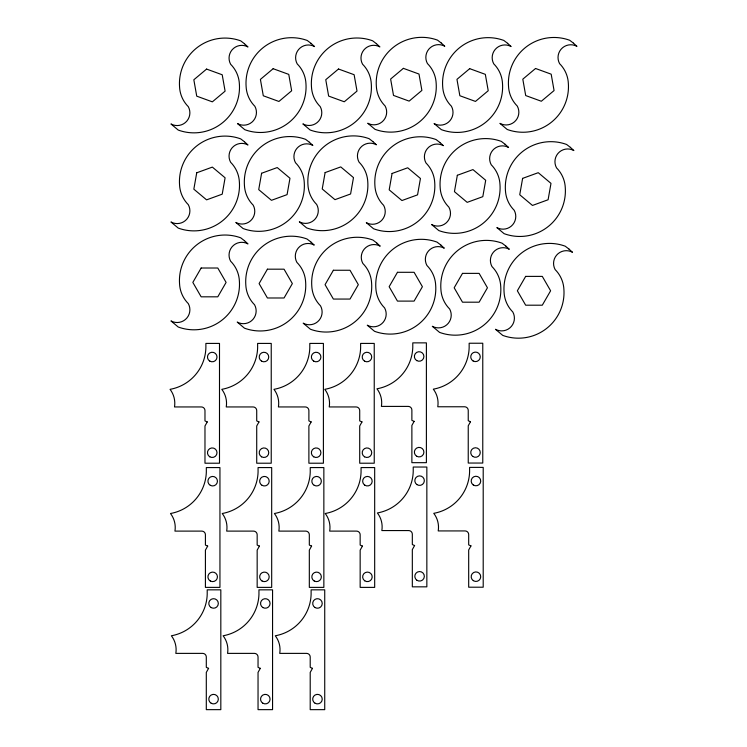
<?xml version="1.0" encoding="UTF-8"?>
<svg xmlns="http://www.w3.org/2000/svg" width="747" height="747" viewBox="0 0 747 747"><rect width="100%" height="100%" fill="white"/><g stroke="black" fill="none" stroke-linecap="round" stroke-linejoin="round"><path stroke-width="1.12" d="M196.732 172.79L193.837 189.178L206.583 199.86L222.214 194.173L225.099 177.795L212.353 167.104L196.732 172.79M261.609 173.248L258.714 189.626L271.46 200.317L287.081 194.631L289.976 178.253L277.23 167.561L261.609 173.248M325.113 172.594L322.228 188.972L334.973 199.664L350.595 193.977L353.49 177.599L340.744 166.908L325.113 172.594M392.072 173.472L389.187 189.85L401.933 200.541L417.554 194.855L420.449 178.477L407.703 167.786L392.072 173.472M457.332 175.284L454.437 191.662L467.183 202.353L482.814 196.666L485.699 180.288L472.954 169.597L457.332 175.284M522.62 178.374L519.735 194.752L532.471 205.444L548.102 199.757L550.987 183.379L538.251 172.688L522.62 178.374M207.246 421.924L204.977 425.977L204.977 463.215L219.497 463.215L219.497 343.415L205.883 343.415L205.883 347.953A43.475 43.475 0 0 1 170.055 389.336A22.933 22.933 0 0 1 174.509 406.947L201.345 406.947A3.632 3.632 0 0 1 204.977 410.579L204.977 420.925L207.246 421.924M258.985 421.924L256.716 425.977L256.716 463.215L271.236 463.215L271.236 343.415L257.622 343.415L257.622 347.953A43.475 43.475 0 0 1 221.794 389.336A22.933 22.933 0 0 1 226.248 406.947L253.084 406.947A3.632 3.632 0 0 1 256.716 410.579L256.716 420.925L258.985 421.924M207.685 546.085L205.416 550.137L205.416 587.385L219.945 587.385L219.945 467.575L206.331 467.575L206.331 472.113A43.475 43.475 0 0 1 170.493 513.506A22.933 22.933 0 0 1 174.947 531.108L201.793 531.108A3.632 3.632 0 0 1 205.416 534.74L205.416 545.086L207.685 546.085M311.154 421.924L308.885 425.977L308.885 463.215L323.404 463.215L323.404 343.415L309.79 343.415L309.79 347.953A43.475 43.475 0 0 1 273.962 389.336A22.933 22.933 0 0 1 278.416 406.947L305.252 406.947A3.632 3.632 0 0 1 308.885 410.579L308.885 420.925L311.154 421.924M259.433 546.085L257.164 550.137L257.164 587.385L271.684 587.385L271.684 467.575L258.07 467.575L258.07 472.113A43.475 43.475 0 0 1 222.242 513.506A22.933 22.933 0 0 1 226.686 531.108L253.532 531.108A3.632 3.632 0 0 1 257.164 534.74L257.164 545.086L259.433 546.085M208.572 668.35L206.303 672.412L206.303 709.65L220.823 709.65L220.823 589.841L207.208 589.841L207.208 594.379A43.475 43.475 0 0 1 171.38 635.772A22.933 22.933 0 0 1 175.834 653.382L202.67 653.382A3.632 3.632 0 0 1 206.303 657.005L206.303 667.351L208.572 668.35M361.978 421.924L359.709 425.977L359.709 463.215L374.238 463.215L374.238 343.415L360.624 343.415L360.624 347.953A43.475 43.475 0 0 1 324.786 389.336A22.933 22.933 0 0 1 329.24 406.947L356.086 406.947A3.632 3.632 0 0 1 359.709 410.579L359.709 420.925L361.978 421.924M311.592 546.085L309.323 550.137L309.323 587.385L323.853 587.385L323.853 467.575L310.238 467.575L310.238 472.113A43.475 43.475 0 0 1 274.41 513.506A22.933 22.933 0 0 1 278.855 531.108L305.7 531.108A3.632 3.632 0 0 1 309.323 534.74L309.323 545.086L311.592 546.085M260.311 668.35L258.042 672.412L258.042 709.65L272.562 709.65L272.562 589.841L258.948 589.841L258.948 594.379A43.475 43.475 0 0 1 223.12 635.772A22.933 22.933 0 0 1 227.574 653.382L254.41 653.382A3.632 3.632 0 0 1 258.042 657.005L258.042 667.351L260.311 668.35M414.146 421.373L411.877 425.435L411.877 462.673L426.397 462.673L426.397 342.864L412.783 342.864L412.783 347.402A43.475 43.475 0 0 1 376.955 388.795A22.933 22.933 0 0 1 381.409 406.405L408.245 406.405A3.632 3.632 0 0 1 411.877 410.028L411.877 420.374L414.146 421.373M362.426 546.085L360.157 550.137L360.157 587.385L374.677 587.385L374.677 467.575L361.062 467.575L361.062 472.113A43.475 43.475 0 0 1 325.234 513.506A22.933 22.933 0 0 1 329.688 531.108L356.524 531.108A3.632 3.632 0 0 1 360.157 534.74L360.157 545.086L362.426 546.085M312.479 668.35L310.21 672.412L310.21 709.65L324.73 709.65L324.73 589.841L311.116 589.841L311.116 594.379A43.475 43.475 0 0 1 275.288 635.772A22.933 22.933 0 0 1 279.742 653.382L306.578 653.382A3.632 3.632 0 0 1 310.21 657.005L310.21 667.351L312.479 668.35M470.507 421.747L468.238 425.799L468.238 463.047L482.767 463.047L482.767 343.237L469.153 343.237L469.153 347.775A43.475 43.475 0 0 1 433.316 389.168A22.933 22.933 0 0 1 437.77 406.77L464.615 406.77A3.632 3.632 0 0 1 468.238 410.402L468.238 420.748L470.507 421.747M414.594 545.543L412.325 549.596L412.325 586.834L426.845 586.834L426.845 467.034L413.231 467.034L413.231 471.572A43.475 43.475 0 0 1 377.403 512.956A22.933 22.933 0 0 1 381.848 530.566L408.693 530.566A3.632 3.632 0 0 1 412.325 534.198L412.325 544.544L414.594 545.543M470.955 545.908L468.686 549.969L468.686 587.207L483.206 587.207L483.206 467.398L469.592 467.398L469.592 471.936A43.475 43.475 0 0 1 433.764 513.329A22.933 22.933 0 0 1 438.218 530.93L465.054 530.93A3.632 3.632 0 0 1 468.686 534.563L468.686 544.908L470.955 545.908M201.148 268.014L192.838 282.413L201.148 296.82L217.788 296.82L226.098 282.413L217.788 268.014L201.148 268.014M267.417 269.181L259.097 283.58L267.417 297.988L284.047 297.988L292.357 283.58L284.047 269.181L267.417 269.181M333.377 270.255L325.066 284.663L333.377 299.061L350.016 299.061L358.327 284.663L350.016 270.255L333.377 270.255M397.46 272.3L389.14 286.699L397.46 301.106L414.09 301.106L422.4 286.699L414.09 272.3L397.46 272.3M462.496 273.374L454.176 287.782L462.496 302.19L479.126 302.19L487.446 287.782L479.126 273.374L462.496 273.374M525.664 276.39L517.354 290.788L525.664 305.196L542.294 305.196L550.614 290.788L542.294 276.39L525.664 276.39M206.583 69.079L193.837 79.77L196.732 96.158L212.353 101.844L225.099 91.153L222.214 74.775L206.583 69.079M273.141 68.705L260.404 79.397L263.289 95.775L278.92 101.461L291.657 90.77L288.772 74.392L273.141 68.705M338.494 69.013L325.757 79.705L328.643 96.083L344.274 101.779L357.01 91.087L354.125 74.709L338.494 69.013M403.371 68.35L390.625 79.042L393.51 95.42L409.141 101.116L421.887 90.424L418.992 74.037L403.371 68.35M469.704 68.659L456.959 79.35L459.853 95.737L475.475 101.424L488.221 90.732L485.335 74.355L469.704 68.659M535.552 68.481L522.807 79.173L525.701 95.56L541.323 101.247L554.069 90.555L551.183 74.177L535.552 68.481M573.444 43.149L569.681 40.263A45.576 45.576 0 0 0 508.52 86.241A29.955 29.955 0 0 0 517.26 106.046A12.746 12.746 0 0 1 499.93 123.367L507.194 129.464A45.576 45.576 0 0 0 568.355 83.487A29.955 29.955 0 0 0 559.615 63.682A12.746 12.746 0 0 1 576.945 46.361L573.444 43.149M507.605 43.326L503.833 40.441A45.576 45.576 0 0 0 442.672 86.419A29.955 29.955 0 0 0 451.412 106.223A12.746 12.746 0 0 1 434.082 123.554L441.346 129.642A45.576 45.576 0 0 0 502.507 83.664A29.955 29.955 0 0 0 493.767 63.859A12.746 12.746 0 0 1 511.097 46.538L507.605 43.326M441.262 43.018L437.499 40.133A45.576 45.576 0 0 0 376.339 86.11A29.955 29.955 0 0 0 385.078 105.915A12.746 12.746 0 0 1 367.748 123.236L375.013 129.334A45.576 45.576 0 0 0 436.173 83.356A29.955 29.955 0 0 0 427.433 63.551A12.746 12.746 0 0 1 444.764 46.23L441.262 43.018M570.372 147.355L566.609 144.47A45.576 45.576 0 0 0 505.439 190.448A29.955 29.955 0 0 0 514.179 210.243A12.746 12.746 0 0 1 496.858 227.574L504.113 233.671A45.576 45.576 0 0 0 565.283 187.693A29.955 29.955 0 0 0 556.543 167.888A12.746 12.746 0 0 1 573.873 150.558L570.372 147.355M376.395 43.681L372.632 40.796A45.576 45.576 0 0 0 311.462 86.773A29.955 29.955 0 0 0 320.202 106.578A12.746 12.746 0 0 1 302.88 123.899L310.136 129.997A45.576 45.576 0 0 0 371.306 84.019A29.955 29.955 0 0 0 362.566 64.214A12.746 12.746 0 0 1 379.887 46.893L376.395 43.681M505.075 144.264L501.312 141.379A45.576 45.576 0 0 0 440.151 187.357A29.955 29.955 0 0 0 448.891 207.152A12.746 12.746 0 0 1 431.561 224.483L438.825 230.58A45.576 45.576 0 0 0 499.986 184.602A29.955 29.955 0 0 0 491.246 164.798A12.746 12.746 0 0 1 508.576 147.467L505.075 144.264M311.041 43.373L307.278 40.487A45.576 45.576 0 0 0 246.108 86.456A29.955 29.955 0 0 0 254.848 106.261A12.746 12.746 0 0 1 237.527 123.591L244.783 129.689A45.576 45.576 0 0 0 305.953 83.711A29.955 29.955 0 0 0 297.213 63.906A12.746 12.746 0 0 1 314.543 46.575L311.041 43.373M439.824 142.453L436.061 139.558A45.576 45.576 0 0 0 374.901 185.536A29.955 29.955 0 0 0 383.641 205.341A12.746 12.746 0 0 1 366.31 222.671L373.575 228.769A45.576 45.576 0 0 0 434.735 182.791A29.955 29.955 0 0 0 425.995 162.986A12.746 12.746 0 0 1 443.326 145.656L439.824 142.453M568.99 249.078L565.227 246.193A45.576 45.576 0 0 0 504.066 292.17A29.955 29.955 0 0 0 512.806 311.966A12.746 12.746 0 0 1 495.476 329.296L502.74 335.394A45.576 45.576 0 0 0 563.901 289.416A29.955 29.955 0 0 0 555.161 269.611A12.746 12.746 0 0 1 572.491 252.281L568.99 249.078M372.865 141.575L369.102 138.681A45.576 45.576 0 0 0 307.941 184.658A29.955 29.955 0 0 0 316.681 204.463A12.746 12.746 0 0 1 299.351 221.794L306.615 227.882A45.576 45.576 0 0 0 367.776 181.904A29.955 29.955 0 0 0 359.036 162.108A12.746 12.746 0 0 1 376.367 144.778L372.865 141.575M244.474 43.746L240.711 40.861A45.576 45.576 0 0 0 179.551 86.839A29.955 29.955 0 0 0 188.291 106.644A12.746 12.746 0 0 1 170.96 123.965L178.225 130.062A45.576 45.576 0 0 0 239.385 84.084A29.955 29.955 0 0 0 230.646 64.279A12.746 12.746 0 0 1 247.976 46.958L244.474 43.746M505.822 246.071L502.059 243.177A45.576 45.576 0 0 0 440.889 289.154A29.955 29.955 0 0 0 449.629 308.959A12.746 12.746 0 0 1 432.308 326.29L439.563 332.387A45.576 45.576 0 0 0 500.733 286.409A29.955 29.955 0 0 0 491.993 266.604A12.746 12.746 0 0 1 509.314 249.274L505.822 246.071M309.351 142.229L305.588 139.344A45.576 45.576 0 0 0 244.428 185.312A29.955 29.955 0 0 0 253.168 205.117A12.746 12.746 0 0 1 235.837 222.447L243.102 228.545A45.576 45.576 0 0 0 304.262 182.567A29.955 29.955 0 0 0 295.523 162.762A12.746 12.746 0 0 1 312.853 145.432L309.351 142.229M440.786 244.988L437.014 242.103A45.576 45.576 0 0 0 375.853 288.081A29.955 29.955 0 0 0 384.593 307.885A12.746 12.746 0 0 1 367.263 325.206L374.527 331.304A45.576 45.576 0 0 0 435.688 285.326A29.955 29.955 0 0 0 426.948 265.521A12.746 12.746 0 0 1 444.278 248.2L440.786 244.988M376.703 242.952L372.94 240.058A45.576 45.576 0 0 0 311.779 286.036A29.955 29.955 0 0 0 320.519 305.84A12.746 12.746 0 0 1 303.189 323.171L310.453 329.259A45.576 45.576 0 0 0 371.614 283.281A29.955 29.955 0 0 0 362.874 263.486A12.746 12.746 0 0 1 380.204 246.155L376.703 242.952M244.474 141.771L240.711 138.886A45.576 45.576 0 0 0 179.551 184.864A29.955 29.955 0 0 0 188.291 204.659A12.746 12.746 0 0 1 170.96 221.99L178.225 228.087A45.576 45.576 0 0 0 239.385 182.109A29.955 29.955 0 0 0 230.646 162.304A12.746 12.746 0 0 1 247.976 144.974L244.474 141.771M310.733 241.869L306.97 238.984A45.576 45.576 0 0 0 245.81 284.962A29.955 29.955 0 0 0 254.55 304.757A12.746 12.746 0 0 1 237.219 322.088L244.484 328.185A45.576 45.576 0 0 0 305.644 282.207A29.955 29.955 0 0 0 296.904 262.402A12.746 12.746 0 0 1 314.235 245.072L310.733 241.869M244.474 240.702L240.711 237.817A45.576 45.576 0 0 0 179.551 283.795A29.955 29.955 0 0 0 188.291 303.59A12.746 12.746 0 0 1 170.96 320.921L178.225 327.018A45.576 45.576 0 0 0 239.385 281.04A29.955 29.955 0 0 0 230.646 261.235A12.746 12.746 0 0 1 247.976 243.905L244.474 240.702M315.085 607.582A4.762 4.762 0 0 0 322.237 603.455A4.762 4.762 0 0 0 315.085 599.327A4.762 4.762 0 0 0 315.085 607.582M315.085 703.254A4.762 4.762 0 0 0 322.237 699.127A4.762 4.762 0 0 0 315.085 694.999A4.762 4.762 0 0 0 315.085 703.254M262.925 607.582A4.762 4.762 0 0 0 270.069 603.455A4.762 4.762 0 0 0 262.925 599.327A4.762 4.762 0 0 0 262.925 607.582M262.925 703.254A4.762 4.762 0 0 0 270.069 699.127A4.762 4.762 0 0 0 262.925 694.999A4.762 4.762 0 0 0 262.925 703.254M211.177 607.582A4.762 4.762 0 0 0 218.329 603.455A4.762 4.762 0 0 0 211.177 599.327A4.762 4.762 0 0 0 211.177 607.582M211.177 703.254A4.762 4.762 0 0 0 218.329 699.127A4.762 4.762 0 0 0 211.177 694.999A4.762 4.762 0 0 0 211.177 703.254M473.299 484.98A4.762 4.762 0 0 0 480.704 481.329A4.762 4.762 0 0 0 473.841 476.745A4.762 4.762 0 0 0 473.299 484.98M473.299 580.643A4.762 4.762 0 0 0 480.704 577.001A4.762 4.762 0 0 0 473.841 572.407A4.762 4.762 0 0 0 473.299 580.643M262.038 485.317A4.762 4.762 0 0 0 269.191 481.189A4.762 4.762 0 0 0 262.038 477.062A4.762 4.762 0 0 0 262.038 485.317M262.038 580.989A4.762 4.762 0 0 0 269.191 576.861A4.762 4.762 0 0 0 262.038 572.734A4.762 4.762 0 0 0 262.038 580.989M364.769 485.148A4.762 4.762 0 0 0 372.174 481.498A4.762 4.762 0 0 0 365.311 476.913A4.762 4.762 0 0 0 364.769 485.148M364.769 580.821A4.762 4.762 0 0 0 372.174 577.17A4.762 4.762 0 0 0 365.311 572.585A4.762 4.762 0 0 0 364.769 580.821M416.938 484.607A4.762 4.762 0 0 0 424.333 480.956A4.762 4.762 0 0 0 417.47 476.371A4.762 4.762 0 0 0 416.938 484.607M416.938 580.279A4.762 4.762 0 0 0 424.333 576.628A4.762 4.762 0 0 0 417.47 572.043A4.762 4.762 0 0 0 416.938 580.279M314.207 485.317A4.762 4.762 0 0 0 321.35 481.189A4.762 4.762 0 0 0 314.207 477.062A4.762 4.762 0 0 0 314.207 485.317M314.207 580.989A4.762 4.762 0 0 0 321.35 576.861A4.762 4.762 0 0 0 314.207 572.734A4.762 4.762 0 0 0 314.207 580.989M210.299 485.317A4.762 4.762 0 0 0 217.442 481.189A4.762 4.762 0 0 0 210.299 477.062A4.762 4.762 0 0 0 210.299 485.317M210.299 580.989A4.762 4.762 0 0 0 217.442 576.861A4.762 4.762 0 0 0 210.299 572.734A4.762 4.762 0 0 0 210.299 580.989M473.122 360.978A4.762 4.762 0 0 0 480.265 356.851A4.762 4.762 0 0 0 473.122 352.724A4.762 4.762 0 0 0 473.122 360.978M472.86 456.482A4.762 4.762 0 0 0 480.256 452.831A4.762 4.762 0 0 0 473.393 448.247A4.762 4.762 0 0 0 472.86 456.482M416.761 360.605A4.762 4.762 0 0 0 423.904 356.478A4.762 4.762 0 0 0 416.761 352.351A4.762 4.762 0 0 0 416.761 360.605M416.761 456.277A4.762 4.762 0 0 0 423.904 452.15A4.762 4.762 0 0 0 416.761 448.023A4.762 4.762 0 0 0 416.761 456.277M364.592 361.156A4.762 4.762 0 0 0 371.735 357.029A4.762 4.762 0 0 0 364.592 352.901A4.762 4.762 0 0 0 364.592 361.156M364.592 456.828A4.762 4.762 0 0 0 371.735 452.701A4.762 4.762 0 0 0 364.592 448.573A4.762 4.762 0 0 0 364.592 456.828M313.759 361.156A4.762 4.762 0 0 0 320.911 357.029A4.762 4.762 0 0 0 313.759 352.901A4.762 4.762 0 0 0 313.759 361.156M313.759 456.828A4.762 4.762 0 0 0 320.911 452.701A4.762 4.762 0 0 0 313.759 448.573A4.762 4.762 0 0 0 313.759 456.828M261.599 361.156A4.762 4.762 0 0 0 268.743 357.029A4.762 4.762 0 0 0 261.599 352.901A4.762 4.762 0 0 0 261.599 361.156M261.599 456.828A4.762 4.762 0 0 0 268.743 452.701A4.762 4.762 0 0 0 261.599 448.573A4.762 4.762 0 0 0 261.599 456.828M209.851 361.156A4.762 4.762 0 0 0 217.004 357.029A4.762 4.762 0 0 0 209.851 352.901A4.762 4.762 0 0 0 209.851 361.156M209.851 456.828A4.762 4.762 0 0 0 217.004 452.701A4.762 4.762 0 0 0 209.851 448.573A4.762 4.762 0 0 0 209.851 456.828"/></g></svg>
